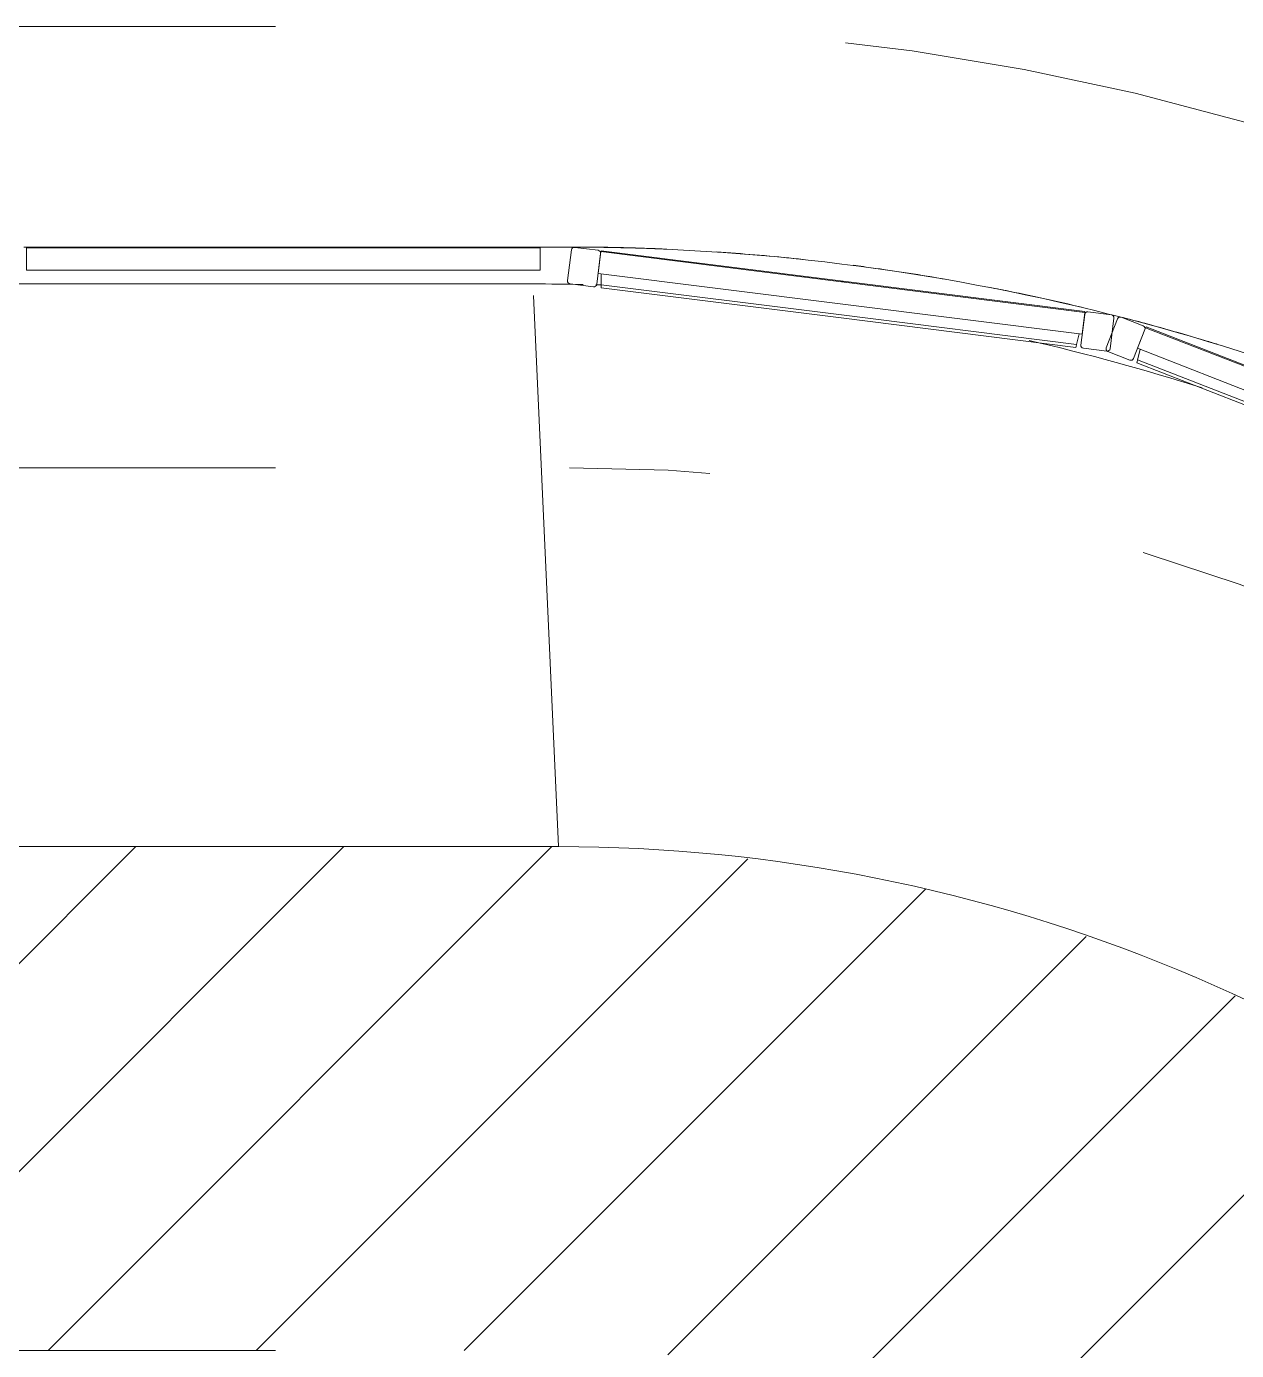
# Model space of a CAD drawing. Header units: metres. Extents: x -227.9 to -140, y 37.9 to 92.1.
# Drawn here: x -184.283 to -182.638, y 75.114 to 76.914 of the extents above; entities that cross this region are included whole.
import ezdxf

# ---------------------------------------------------------------- set-up
doc = ezdxf.new("R2010")
doc.units = ezdxf.units.M
doc.linetypes.add('JIS_02_0.7', pattern=[1.35, 0.75, -0.6])
doc.layers.add('A-DETL', color=94, linetype='Continuous', lineweight=5, true_color=0x00a600)
doc.layers.add('G-IMPT', color=8, linetype='Continuous', lineweight=5, true_color=0x808080)
for name, color, linetype, lineweight in [('A-FLOR', 7, 'Continuous', 5), ('A-FLOR-PATT', 7, 'Continuous', 5), ('A-GLAZ-CURT', 7, 'Continuous', 5), ('A-GLAZ-CWMG', 7, 'Continuous', 5), ('A-ROOF', 7, 'Continuous', 5), ('A-WALL', 7, 'Continuous', 5)]:
    doc.layers.add(name, color=color, linetype=linetype, lineweight=lineweight)

# ---------------------------------------------------------------- blocks, each defined once
blk = doc.blocks.new('LAG-B2020-PANNEAU DE RIDEAU-TRANSPARENT - CURTAIN WALL MULLION_dwg_12FT-JANSEN-P05-V80-MUC-LAG-PRO-PLA-ARC-TZN-N02-AG02Ec-Cote')
at = {"layer": 'G-IMPT', "color": 161, "true_color": 0x7f9fff, "flags": 128}
for points in [[(1.999997806e-06, 4.0323805338e-06), (1.999997806e-06, 4.60323788968e-05), (1.60000027714e-05, 4.80323792714e-05), (1.79999985677e-05, 4.0323792257e-06), (3.9999989126e-06, 2.0323803974e-06), (-5.345e-12, 4.60323789271e-05), (1.6000002936e-05, 5.00323792518e-05), (1.99999979677e-05, 4.0323787146e-06), (3.9999987394e-06, 3.23803001e-08), (1.99999975692e-05, 1.63129227538e-05), (2.9117218987e-05, 1.67823827187e-05), (2.99172194781e-05, 5.5823833014e-06), (2.03939218819e-05, 4.7823829531e-06), (2.04462014335e-05, 7.7823822827e-06)], [(2.08706220654e-05, 5.5823824437e-06), (2.91172199053e-05, 5.5823824437e-06), (2.91172199053e-05, 1.59823832671e-05), (2.08706221521e-05, 1.59823832671e-05)], [(0.0010095000505958, 4.0323805338e-06), (0.0010095000505958, 4.60323788968e-05), (0.0010235000555439, 4.80323792671e-05), (0.0010255000513574, 4.0323792257e-06), (0.0010115000516851, 2.0323803931e-06), (0.0010075000474361, 4.60323789228e-05), (0.0010235000557171, 5.00323792475e-05), (0.0010275000507401, 4.0323787146e-06), (0.0010115000515205, 3.23803001e-08), (0.001007500052192, 1.63129227495e-05), (0.0009983828307742, 1.67823827187e-05), (0.0009975828302917, 5.582383297e-06), (0.0010071061278879, 4.7823829488e-06), (0.0010070538483364, 7.7823822827e-06)], [(0.0010066294276958, 5.5823824437e-06), (0.0009983828298646, 5.5823824437e-06), (0.0009983828298646, 1.59823832628e-05), (0.0010066294276091, 1.59823832628e-05)], [(0.0010070538497571, 1.37823825142e-05), (0.0010275000503416, 1.63129227495e-05), (0.0010366172717681, 1.67823827187e-05), (0.0010374172722592, 5.582383297e-06), (0.001027893974663, 4.7823829488e-06), (0.0010279462542059, 7.7823822827e-06)], [(0.0010283706748552, 5.5823824437e-06), (0.0010366172726864, 5.5823824437e-06), (0.0010366172726864, 1.59823832671e-05), (0.0010283706749332, 1.59823832671e-05)], [(0.0020170001033682, 4.0323805338e-06), (0.0020170001033682, 4.60323788968e-05), (0.0020310001083336, 4.80323792671e-05), (0.0020330001041299, 4.0323792257e-06), (0.0020190001044575, 2.0323803931e-06), (0.0020150001002172, 4.60323789228e-05), (0.0020310001084896, 5.00323792475e-05), (0.0020350001035299, 4.0323787146e-06), (0.0020190001043016, 3.23803001e-08), (0.0020150001049818, 1.63129227495e-05), (0.0020058828835553, 1.67823827187e-05), (0.0020050828830641, 5.582383297e-06), (0.0020146061806604, 4.7823829488e-06), (0.0020145539011175, 7.7823822784e-06)], [(0.0020141294804682, 5.5823824437e-06), (0.002005882882637, 5.5823824437e-06), (0.002005882882637, 1.59823832628e-05), (0.0020141294803989, 1.59823832628e-05)], [(0.0020145539025382, 1.37823825142e-05), (0.0020350001031314, 1.63129227495e-05), (0.0020441173245492, 1.67823827187e-05), (0.0020449173250403, 5.582383297e-06), (0.0020353940274441, 4.7823829488e-06), (0.0020354463069957, 7.7823822784e-06)], [(0.0020358707276276, 5.5823824437e-06), (0.0020441173254588, 5.5823824437e-06), (0.0020441173254588, 1.59823832628e-05), (0.0020358707277142, 1.59823832628e-05)], [(0.0030220539538899, 7.7823825773e-06), (0.0030221062334414, 4.7823829488e-06), (0.0030125829358452, 5.582383297e-06), (0.0030133829363364, 1.67823827187e-05), (0.0030225001577542, 1.63129227495e-05), (0.0030265001570827, 3.23802957e-08), (0.0030425001563023, 4.0323787146e-06), (0.0030385001612707, 5.00323792475e-05), (0.0030225001529983, 4.60323789228e-05), (0.0030265001572473, 2.0323803931e-06), (0.0030405001569023, 4.0323792257e-06), (0.0030385001611061, 4.80323792671e-05), (0.0030245001561493, 4.0323805338e-06), (0.0030245001561493, 4.60323788925e-05)], [(0.0030216295331713, 1.5982381305e-05), (0.0030133829362671, 1.5982381305e-05), (0.0030133829362671, 5.5823831151e-06), (0.003021629533258, 5.5823831151e-06)], [(0.0030429463597681, 7.7823825773e-06), (0.0030428940802252, 4.7823829488e-06), (0.0030524173778128, 5.582383297e-06), (0.0030516173773303, 1.67823827187e-05), (0.0030425001559038, 1.63129227495e-05), (0.0030220539553106, 1.37823823323e-05)], [(0.0030433707804867, 1.59823813093e-05), (0.0030516173773996, 1.59823813093e-05), (0.0030516173773996, 5.5823831151e-06), (0.0030433707804087, 5.5823831151e-06)], [(0.0040480002102985, 4.0323805295e-06), (0.0040480002102985, 4.60323788925e-05), (0.004034000205333, 4.80323792627e-05), (0.0040320002095368, 4.0323792213e-06), (0.0040460002092005, 2.0323803931e-06), (0.0040500002134495, 4.60323789228e-05), (0.0040340002051771, 5.00323792432e-05), (0.0040300002101368, 4.0323787102e-06), (0.0040460002093651, 3.23802957e-08), (0.0040300002105353, 1.63129227495e-05), (0.0040208829891175, 1.67823827144e-05), (0.0040200829886263, 5.5823832927e-06), (0.0040296062862312, 4.7823829445e-06), (0.004029554006671, 7.7823822784e-06)], [(0.0040291295860304, 5.5823824394e-06), (0.0040208829881992, 5.5823824394e-06), (0.0040208829881992, 1.59823832628e-05), (0.0040291295859524, 1.59823832628e-05)]]:
    blk.add_lwpolyline(points, dxfattribs=at)
at = {"layer": 'G-IMPT', "flags": 128}
blk.add_lwpolyline([(0.0040340002058851, 5.0032379144e-05), (0.0030265001572903, 3.23801959e-08), (0.0020190001003244, 5.00323791468e-05), (0.0010115000517309, 3.23801978e-08), (1.59999990554e-05, 3.23801978e-08), (0.0010115000475446, 5.00323791478e-05), (0.0020190001045106, 3.23801969e-08), (0.0030265001531042, 5.00323791458e-05), (0.0040340002100713, 3.23801941e-08)], dxfattribs=at)
at = {"layer": 'G-IMPT', "color": 4, "true_color": 0x00ffff, "flags": 128}
for points in [[(0.0010055000487758, 1.92823829404e-05), (0.0010055000487758, 4.32823821012e-05), (2.20000019884e-05, 4.32823821012e-05), (2.20000019884e-05, 1.92824258319e-05)], [(0.0020130001015556, 1.92823829395e-05), (0.0020130001015556, 4.32823821003e-05), (0.0010295000547682, 4.32823821003e-05), (0.0010295000547682, 1.9282425831e-05)], [(0.0030205001543353, 1.92823829385e-05), (0.0030205001543353, 4.32823820993e-05), (0.0020370001075479, 4.32823820993e-05), (0.0020370001075479, 1.92824258299e-05)], [(0.0040280002071162, 1.92823829366e-05), (0.0040280002071162, 4.32823820975e-05), (0.0030445001603289, 4.32823820975e-05), (0.0030445001603289, 1.92824258281e-05)]]:
    blk.add_lwpolyline(points, close=True, dxfattribs=at)
at = {"layer": 'G-IMPT', "color": 161, "true_color": 0x7f9fff}
for centre, radius, start, end in [((3.9999947651e-06, 4.60323792498e-05), 3.9999998989e-06, 90.00000718032969, 180.0000060540348), ((3.9999995596e-06, 4.0323797583e-06), 3.9999995596e-06, 179.999991287824, 269.9999912878238), ((3.9999949983e-06, 4.60323793658e-05), 1.9999998044e-06, 90.00000514813593, 180.0000163473242), ((3.9999986379e-06, 4.0323809127e-06), 2.0000006189e-06, 180.0000136601955, 270.0000136602024), ((1.600000264e-05, 4.60323792493e-05), 3.9999998991e-06, 359.9999928161186, 89.9999928161189), ((1.60000024073e-05, 4.60323793656e-05), 1.9999998041e-06, 359.9999836447187, 89.99998364472475), ((1.59999985676e-05, 4.0323794082e-06), 2.0000002115e-06, 269.9999919790967, 359.999991979103), ((1.59999988586e-05, 4.0323784188e-06), 3.999999317e-06, 270.0000028192432, 2.8192435997e-06), ((0.0010115000475445, 4.60323792488e-05), 3.999999899e-06, 90.00000717911738, 180.0000060528221), ((0.0010115000521161, 4.0323799805e-06), 3.9999997827e-06, 179.9999944820013, 269.999994482001), ((0.0010115000477778, 4.60323793649e-05), 1.9999998043e-06, 90.0000051456768, 180.0000163448706), ((0.0010115000514174, 4.0323809119e-06), 2.0000006189e-06, 180.0000136618129, 270.0000136618198), ((0.0010235000554197, 4.60323792485e-05), 3.999999899e-06, 359.9999928185583, 89.99999281855882), ((0.0010235000551868, 4.60323793648e-05), 1.9999998041e-06, 359.9999836471645, 89.9999836471703), ((0.0010235000513471, 4.0323794073e-06), 2.0000002115e-06, 269.9999919791066, 359.9999919791128), ((0.0010235000516381, 4.032378418e-06), 3.9999993171e-06, 270.0000028192476, 2.8192479952e-06), ((0.0020190001003243, 4.60323792479e-05), 3.9999998989e-06, 90.00000717952518, 180.0000060532299), ((0.0020190001048959, 4.0323799796e-06), 3.9999997827e-06, 179.9999944816052, 269.999994481605), ((0.0020190001005574, 4.60323793641e-05), 1.9999998043e-06, 90.00000514404232, 180.0000163432237), ((0.0020190001041972, 4.032380911e-06), 2.000000619e-06, 180.0000136593961, 270.000013659403), ((0.0020310001081995, 4.60323792475e-05), 3.999999899e-06, 359.9999928185583, 89.9999928185588), ((0.0020310001079665, 4.60323793638e-05), 1.9999998041e-06, 359.9999836479817, 89.99998364798746), ((0.0020310001041268, 4.0323794064e-06), 2.0000002115e-06, 269.9999919790924, 359.9999919790924), ((0.0020310001044178, 4.0323784171e-06), 3.999999317e-06, 270.000002819642, 2.8196424158e-06), ((0.003026500153104, 4.60323792469e-05), 3.999999899e-06, 90.00000717912596, 180.0000060528244), ((0.0030265001576756, 4.0323799786e-06), 3.9999997827e-06, 179.9999944816147, 269.9999944816145), ((0.0030265001533372, 4.6032379363e-05), 1.9999998043e-06, 90.00000514650984, 180.0000163457037), ((0.0030265001569769, 4.03238091e-06), 2.000000619e-06, 180.0000136593584, 270.0000136593653), ((0.0030385001609792, 4.60323792465e-05), 3.999999899e-06, 359.9999928185551, 89.99999281855568), ((0.0030385001607463, 4.60323793628e-05), 1.9999998041e-06, 359.9999836471206, 89.99998364712621), ((0.0030385001569066, 4.0323794056e-06), 2.0000002116e-06, 269.9999919774707, 359.9999919774831), ((0.0030385001571975, 4.0323784161e-06), 3.9999993171e-06, 270.000002820467, 2.820467439e-06), ((0.0040340002058849, 4.60323792448e-05), 3.999999899e-06, 90.00000718143487, 180.000007181435), ((0.0040340002096664, 4.0323784143e-06), 3.9999993169e-06, 179.9999971803403, 269.99999718034), ((0.0040340002061178, 4.60323793612e-05), 1.9999998041e-06, 90.00001635443881, 180.0000163544442), ((0.0040340002099574, 4.0323794038e-06), 2.0000002115e-06, 180.0000080208976, 270.0000080208973), ((0.0040460002137601, 4.60323792452e-05), 3.9999998989e-06, 359.9999939463784, 89.9999928200772), ((0.0040460002135268, 4.60323793613e-05), 1.9999998042e-06, 359.9999836518542, 89.99999485106078), ((0.0040460002098872, 4.0323809082e-06), 2.0000006189e-06, 269.9999863357501, 359.9999863357573), ((0.0040460002091884, 4.0323799768e-06), 3.9999997825e-06, 270.0000055187839, 5.5187843777e-06)]:
    blk.add_arc(centre, radius, start, end, dxfattribs=at)
blk = doc.blocks.new('LAG-B2020-PANNEAU DE RIDEAU-TRANSPARENT - CURTAIN WALL MULLION_dwg-V81-MUC-LAG-PRO-PLA-ARC-TZN-N02-AG02Ec-Cote')
blk.add_blockref('LAG-B2020-PANNEAU DE RIDEAU-TRANSPARENT - CURTAIN WALL MULLION_dwg_12FT-JANSEN-P05-V80-MUC-LAG-PRO-PLA-ARC-TZN-N02-AG02Ec-Cote', (-0.0027324674907565, 0.0002976294242422))
blk = doc.blocks.new('LAG-B2020-PANNEAU DE RIDEAU-TRANSPARENT - LAG-B2020-PANNEAU DE RIDEAU-TRANSPARENT-V82-MUC-LAG-PRO-PLA-ARC-TZN-N02-AG02Ec-Cote')
at = {"layer": 'A-GLAZ-CURT', "lineweight": 9}
for p, q in [((0.3492133095882787, 0), (-0.3492133095882787, 0)), ((-0.3492133095882787, 0), (-0.3492133095882787, -0.0300000000000019)), ((0.3492133095882787, -0.0300000000000019), (0.3492133095882787, 0)), ((-0.3492133095882787, -0.0300000000000019), (0.3492133095882787, -0.0300000000000019))]:
    blk.add_line(p, q, dxfattribs=at)
blk.add_blockref('LAG-B2020-PANNEAU DE RIDEAU-TRANSPARENT - CURTAIN WALL MULLION_dwg-V81-MUC-LAG-PRO-PLA-ARC-TZN-N02-AG02Ec-Cote', (0, 0))
blk = doc.blocks.new('LAG-B2020-PANNEAU DE RIDEAU-TRANSPARENT - CURTAIN WALL MULLION_dwg_12FT-JANSEN-P05-V144-MUC-LAG-PRO-PLA-ARC-TZN-N02-AG02Ec-Cote')
at = {"layer": 'G-IMPT', "color": 161, "true_color": 0x7f9fff, "flags": 128}
for points in [[(1.9999978407e-06, 4.03238051e-06), (1.9999978407e-06, 4.60323788708e-05), (1.60000027974e-05, 4.80323792454e-05), (1.79999986023e-05, 4.0323792084e-06), (3.99999893e-06, 2.0323803671e-06), (-5.319e-12, 4.60323789033e-05), (1.60000029534e-05, 5.00323792258e-05), (1.99999979937e-05, 4.0323786929e-06), (3.9999987654e-06, 3.23802719e-08), (1.99999975952e-05, 1.63129227321e-05), (2.91172190216e-05, 1.67823826927e-05), (2.99172195128e-05, 5.5823832754e-06), (2.03939219166e-05, 4.7823829272e-06), (2.04462014595e-05, 7.7823822567e-06)], [(2.08706221001e-05, 5.5823824199e-06), (2.91172199399e-05, 5.5823824177e-06), (2.91172199226e-05, 1.5982383239e-05), (2.0870622178e-05, 1.59823832368e-05)], [(0.0010095000506131, 4.0323805078e-06), (0.0010095000506131, 4.60323788687e-05), (0.0010235000555699, 4.80323792433e-05), (0.0010255000513748, 4.0323792019e-06), (0.0010115000517111, 2.0323803671e-06), (0.0010075000474621, 4.60323789012e-05), (0.0010235000557345, 5.00323792237e-05), (0.0010275000507748, 4.0323786929e-06), (0.0010115000515551, 3.23802719e-08), (0.0010075000522267, 1.63129227278e-05), (0.0009983828308002, 1.67823826949e-05), (0.0009975828303177, 5.5823832754e-06), (0.0010071061279139, 4.782382925e-06), (0.0010070538483624, 7.7823822567e-06)], [(0.0010066294277218, 5.5823824177e-06), (0.0009983828298906, 5.5823824199e-06), (0.0009983828298819, 1.59823832368e-05), (0.0010066294276438, 1.59823832368e-05)], [(0.0010070538497917, 1.37823824882e-05), (0.0010275000503763, 1.631292273e-05), (0.0010366172717941, 1.67823826949e-05), (0.0010374172722852, 5.5823832775e-06), (0.001027893974689, 4.782382925e-06), (0.0010279462542406, 7.7823822611e-06)], [(0.0010283706748812, 5.5823824177e-06), (0.001036617272721, 5.5823824177e-06), (0.0010366172727124, 1.59823832368e-05), (0.0010283706749591, 1.59823832368e-05)], [(0.0020170001034029, 4.0323805078e-06), (0.0020170001033942, 4.60323788708e-05), (0.0020310001083596, 4.80323792411e-05), (0.0020330001041559, 4.0323791997e-06), (0.0020190001045008, 2.0323803714e-06), (0.0020150001002432, 4.60323789012e-05), (0.0020310001085242, 5.00323792237e-05), (0.0020350001035472, 4.0323786907e-06), (0.0020190001043362, 3.23802697e-08), (0.0020150001050078, 1.63129227278e-05), (0.0020058828835899, 1.67823826927e-05), (0.0020050828830901, 5.5823832732e-06), (0.0020146061806863, 4.7823829228e-06), (0.0020145539011435, 7.7823822567e-06)], [(0.0020141294805029, 5.5823824177e-06), (0.002005882882663, 5.5823824177e-06), (0.0020058828826717, 1.59823832368e-05), (0.0020141294804162, 1.59823832368e-05)], [(0.0020145539025728, 1.37823824925e-05), (0.0020350001031574, 1.63129227278e-05), (0.0020441173245752, 1.67823826927e-05), (0.0020449173250663, 5.5823832754e-06), (0.0020353940274701, 4.7823829228e-06), (0.002035446307013, 7.7823822524e-06)], [(0.0020358707276536, 5.5823824221e-06), (0.0020441173254848, 5.5823824177e-06), (0.0020441173254934, 1.59823832411e-05), (0.0020358707277489, 1.59823832411e-05)], [(0.0030220539539245, 7.7823825534e-06), (0.0030221062334674, 4.7823829228e-06), (0.0030125829358712, 5.582383271e-06), (0.0030133829363624, 1.67823826884e-05), (0.0030225001577802, 1.63129227256e-05), (0.0030265001571087, 3.23802741e-08), (0.003042500156337, 4.0323786907e-06), (0.0030385001613053, 5.00323792215e-05), (0.0030225001530242, 4.6032378899e-05), (0.0030265001572732, 2.0323803671e-06), (0.0030405001569456, 4.0323791997e-06), (0.0030385001611407, 4.80323792411e-05), (0.0030245001561753, 4.0323805121e-06), (0.003024500156184, 4.60323788708e-05)], [(0.003021629533206, 1.59823812833e-05), (0.0030133829363017, 1.59823812833e-05), (0.0030133829363017, 5.5823830913e-06), (0.003021629533284, 5.5823830935e-06)], [(0.0030429463598028, 7.7823825513e-06), (0.0030428940802426, 4.7823829228e-06), (0.0030524173778474, 5.5823832754e-06), (0.0030516173773649, 1.67823826927e-05), (0.0030425001559385, 1.63129227235e-05), (0.0030220539553453, 1.37823823063e-05)], [(0.0030433707805127, 1.5982381279e-05), (0.0030516173774256, 1.59823812833e-05), (0.0030516173774256, 5.5823830891e-06), (0.0030433707804347, 5.5823830935e-06)], [(0.0040480002103245, 4.0323805056e-06), (0.0040480002103245, 4.60323788665e-05), (0.004034000205359, 4.80323792433e-05), (0.0040320002095628, 4.0323791954e-06), (0.0040460002092265, 2.0323803628e-06), (0.0040500002134842, 4.60323788968e-05), (0.0040340002052118, 5.00323792193e-05), (0.0040300002101715, 4.0323786886e-06), (0.0040460002093911, 3.23802676e-08), (0.00403000021057, 1.63129227235e-05), (0.0040208829891521, 1.67823826927e-05), (0.004020082988661, 5.582383271e-06), (0.0040296062862485, 4.7823829207e-06), (0.0040295540067056, 7.7823822481e-06)], [(0.0040291295860651, 5.5823824177e-06), (0.0040208829882339, 5.5823824177e-06), (0.0040208829882339, 1.59823832368e-05), (0.0040291295859871, 1.59823832325e-05)]]:
    blk.add_lwpolyline(points, dxfattribs=at)
at = {"layer": 'G-IMPT', "flags": 128}
blk.add_lwpolyline([(0.0040340002058851, 5.0032379144e-05), (0.0030265001572903, 3.23801959e-08), (0.0020190001003244, 5.00323791468e-05), (0.0010115000517309, 3.23801978e-08), (1.59999990554e-05, 3.23801978e-08), (0.0010115000475446, 5.00323791478e-05), (0.0020190001045106, 3.23801969e-08), (0.0030265001531042, 5.00323791458e-05), (0.0040340002100713, 3.23801941e-08)], dxfattribs=at)
at = {"layer": 'G-IMPT', "color": 4, "true_color": 0x00ffff, "flags": 128}
for points in [[(0.0010055000487758, 1.92823829404e-05), (0.0010055000487758, 4.32823821012e-05), (2.20000019884e-05, 4.32823821012e-05), (2.20000019884e-05, 1.92824258319e-05)], [(0.0020130001015556, 1.92823829395e-05), (0.0020130001015556, 4.32823821003e-05), (0.0010295000547682, 4.32823821003e-05), (0.0010295000547682, 1.9282425831e-05)], [(0.0030205001543353, 1.92823829385e-05), (0.0030205001543353, 4.32823820993e-05), (0.0020370001075479, 4.32823820993e-05), (0.0020370001075479, 1.92824258299e-05)], [(0.0040280002071162, 1.92823829366e-05), (0.0040280002071162, 4.32823820975e-05), (0.0030445001603289, 4.32823820975e-05), (0.0030445001603289, 1.92824258281e-05)]]:
    blk.add_lwpolyline(points, close=True, dxfattribs=at)
at = {"layer": 'G-IMPT', "color": 161, "true_color": 0x7f9fff}
for centre, radius, start, end in [((3.9999947651e-06, 4.60323792498e-05), 3.9999998989e-06, 90.00000718032969, 180.0000060540348), ((3.9999995596e-06, 4.0323797583e-06), 3.9999995596e-06, 179.999991287824, 269.9999912878238), ((3.9999949983e-06, 4.60323793658e-05), 1.9999998044e-06, 90.00000514813593, 180.0000163473242), ((3.9999986379e-06, 4.0323809127e-06), 2.0000006189e-06, 180.0000136601955, 270.0000136602024), ((1.600000264e-05, 4.60323792493e-05), 3.9999998991e-06, 359.9999928161186, 89.9999928161189), ((1.60000024073e-05, 4.60323793656e-05), 1.9999998041e-06, 359.9999836447187, 89.99998364472475), ((1.59999985676e-05, 4.0323794082e-06), 2.0000002115e-06, 269.9999919790967, 359.999991979103), ((1.59999988586e-05, 4.0323784188e-06), 3.999999317e-06, 270.0000028192432, 2.8192435997e-06), ((0.0010115000475445, 4.60323792488e-05), 3.999999899e-06, 90.00000717911738, 180.0000060528221), ((0.0010115000521161, 4.0323799805e-06), 3.9999997827e-06, 179.9999944820013, 269.999994482001), ((0.0010115000477778, 4.60323793649e-05), 1.9999998043e-06, 90.0000051456768, 180.0000163448706), ((0.0010115000514174, 4.0323809119e-06), 2.0000006189e-06, 180.0000136618129, 270.0000136618198), ((0.0010235000554197, 4.60323792485e-05), 3.999999899e-06, 359.9999928185583, 89.99999281855882), ((0.0010235000551868, 4.60323793648e-05), 1.9999998041e-06, 359.9999836471645, 89.9999836471703), ((0.0010235000513471, 4.0323794073e-06), 2.0000002115e-06, 269.9999919791066, 359.9999919791128), ((0.0010235000516381, 4.032378418e-06), 3.9999993171e-06, 270.0000028192476, 2.8192479952e-06), ((0.0020190001003243, 4.60323792479e-05), 3.9999998989e-06, 90.00000717952518, 180.0000060532299), ((0.0020190001048959, 4.0323799796e-06), 3.9999997827e-06, 179.9999944816052, 269.999994481605), ((0.0020190001005574, 4.60323793641e-05), 1.9999998043e-06, 90.00000514404232, 180.0000163432237), ((0.0020190001041972, 4.032380911e-06), 2.000000619e-06, 180.0000136593961, 270.000013659403), ((0.0020310001081995, 4.60323792475e-05), 3.999999899e-06, 359.9999928185583, 89.9999928185588), ((0.0020310001079665, 4.60323793638e-05), 1.9999998041e-06, 359.9999836479817, 89.99998364798746), ((0.0020310001041268, 4.0323794064e-06), 2.0000002115e-06, 269.9999919790924, 359.9999919790924), ((0.0020310001044178, 4.0323784171e-06), 3.999999317e-06, 270.000002819642, 2.8196424158e-06), ((0.003026500153104, 4.60323792469e-05), 3.999999899e-06, 90.00000717912596, 180.0000060528244), ((0.0030265001576756, 4.0323799786e-06), 3.9999997827e-06, 179.9999944816147, 269.9999944816145), ((0.0030265001533372, 4.6032379363e-05), 1.9999998043e-06, 90.00000514650984, 180.0000163457037), ((0.0030265001569769, 4.03238091e-06), 2.000000619e-06, 180.0000136593584, 270.0000136593653), ((0.0030385001609792, 4.60323792465e-05), 3.999999899e-06, 359.9999928185551, 89.99999281855568), ((0.0030385001607463, 4.60323793628e-05), 1.9999998041e-06, 359.9999836471206, 89.99998364712621), ((0.0030385001569066, 4.0323794056e-06), 2.0000002116e-06, 269.9999919774707, 359.9999919774831), ((0.0030385001571975, 4.0323784161e-06), 3.9999993171e-06, 270.000002820467, 2.820467439e-06), ((0.0040340002058849, 4.60323792448e-05), 3.999999899e-06, 90.00000718143487, 180.000007181435), ((0.0040340002096664, 4.0323784143e-06), 3.9999993169e-06, 179.9999971803403, 269.99999718034), ((0.0040340002061178, 4.60323793612e-05), 1.9999998041e-06, 90.00001635443881, 180.0000163544442), ((0.0040340002099574, 4.0323794038e-06), 2.0000002115e-06, 180.0000080208976, 270.0000080208973), ((0.0040460002137601, 4.60323792452e-05), 3.9999998989e-06, 359.9999939463784, 89.9999928200772), ((0.0040460002135268, 4.60323793613e-05), 1.9999998042e-06, 359.9999836518542, 89.99999485106078), ((0.0040460002098872, 4.0323809082e-06), 2.0000006189e-06, 269.9999863357501, 359.9999863357573), ((0.0040460002091884, 4.0323799768e-06), 3.9999997825e-06, 270.0000055187839, 5.5187843777e-06)]:
    blk.add_arc(centre, radius, start, end, dxfattribs=at)
blk = doc.blocks.new('LAG-B2020-PANNEAU DE RIDEAU-TRANSPARENT - CURTAIN WALL MULLION_dwg-V145-MUC-LAG-PRO-PLA-ARC-TZN-N02-AG02Ec-Cote')
blk.add_blockref('LAG-B2020-PANNEAU DE RIDEAU-TRANSPARENT - CURTAIN WALL MULLION_dwg_12FT-JANSEN-P05-V144-MUC-LAG-PRO-PLA-ARC-TZN-N02-AG02Ec-Cote', (-0.0027324674907565, 0.0002976294242422))
blk = doc.blocks.new('LAG-B2020-PANNEAU DE RIDEAU-TRANSPARENT - LAG-B2020-PANNEAU DE RIDEAU-TRANSPARENT-11581995-MUC-LAG-PRO-PLA-ARC-TZN-N02-AG02Ec-Cote')
at = {"layer": 'A-GLAZ-CURT', "lineweight": 9}
for p, q in [((0.3316500242661843, 0), (-0.331650024266219, 0)), ((-0.331650024266219, 0), (-0.331650024266219, -0.0299999999999932)), ((0.3316500242661843, -0.0299999999999932), (0.3316500242661843, 0)), ((-0.331650024266219, -0.0299999999999932), (0.3316500242661843, -0.0299999999999932))]:
    blk.add_line(p, q, dxfattribs=at)
blk.add_blockref('LAG-B2020-PANNEAU DE RIDEAU-TRANSPARENT - CURTAIN WALL MULLION_dwg-V145-MUC-LAG-PRO-PLA-ARC-TZN-N02-AG02Ec-Cote', (0, 0))
blk = doc.blocks.new('Rectangulaire Meneau - LAG-B2010-MENEAU-40x50_50-11581991-MUC-LAG-PRO-PLA-ARC-TZN-N02-AG02Ec-Cote')
at = {"layer": 'A-GLAZ-CWMG'}
for p, q in [((-183.5013907530888, 76.60868670233059), (-183.5013918311951, 76.60750607065287)), ((-183.1724755229947, 76.56739891117594), (-183.501390753089, 76.60868670233073)), ((-183.1724755229945, 76.56739891117583), (-183.5013907530888, 76.60868670233059)), ((-183.5014195100298, 76.5771950463068), (-183.501433083273, 76.56233102087644)), ((-183.5014367641586, 76.55830009207313), (-183.1787030086393, 76.51778824379944)), ((-183.1787030086391, 76.51778824379933), (-183.5014367641585, 76.55830009207303)), ((-183.1782048097896, 76.52175709717251), (-183.501433083273, 76.56233102087644))]:
    blk.add_line(p, q, dxfattribs=at)
at = {"layer": 'A-GLAZ-CWMG', "flags": 128}
blk.add_lwpolyline([(-183.501433083273, 76.56233102087644), (-183.5014356860521, 76.55948072378507), (-183.5014367641585, 76.55830009207303)], dxfattribs=at)
blk = doc.blocks.new('Rectangulaire Meneau - LAG-B2010-MENEAU-40x50_50-11581992-MUC-LAG-PRO-PLA-ARC-TZN-N02-AG02Ec-Cote')
at = {"layer": 'A-GLAZ-CWMG'}
for p, q in [((-182.8435602929004, 76.52611112002117), (-183.1724755229947, 76.56739891117594)), ((-182.8435602929002, 76.52611112002104), (-183.1724755229945, 76.56739891117584)), ((-182.8549765363063, 76.48118317346862), (-183.1782048097896, 76.52175709717254)), ((-182.8438510529146, 76.5249668512874), (-182.8435602929002, 76.52611112002104)), ((-183.1787030086393, 76.51778824379944), (-182.8559692531198, 76.47727639552576)), ((-182.8559692531196, 76.47727639552565), (-183.1787030086391, 76.51778824379934)), ((-182.8549765363063, 76.48118317346862), (-182.8513158990989, 76.49558939335665))]:
    blk.add_line(p, q, dxfattribs=at)
at = {"layer": 'A-GLAZ-CWMG', "flags": 128}
blk.add_lwpolyline([(-182.8559692531196, 76.47727639552565), (-182.8556784930968, 76.47842066429254), (-182.8549765363063, 76.48118317346862)], dxfattribs=at)
blk = doc.blocks.new('Rectangulaire Meneau - LAG-B2010-MENEAU-40x50-11581886-MUC-LAG-PRO-PLA-ARC-TZN-N02-AG02Ec-Cote')
at = {"layer": 'A-GLAZ-CWMG', "lineweight": 13}
for p, q in [((-0.0399999999999909, 0.0027499760149689), (-0.0400000000000256, 0.0447499752832964)), ((-0.036000000101071, 0.048749975182225), (-0.0039999998989199, 0.0487499751822293)), ((0, 0.0447499752833051), (-3.47e-14, 0.0027499760149689)), ((-0.0039999997826287, -0.0012500237677074), (-0.0360000002173276, -0.0012500237677117))]:
    blk.add_line(p, q, dxfattribs=at)
for centre, radius, start, end in [((-0.0360000001010698, 0.0447499752833011), 0.0039999998989302, 90.0000000000003, 179.9999999999999), ((-0.0039999998989303, 0.0447499752833011), 0.0039999998989303, 359.9999999999992, 89.99999999999999), ((-0.036000000217322, 0.0027499760149665), 0.0039999997826781, 180.0000000000002, 269.9999999999991), ((-0.0039999997826781, 0.0027499760149665), 0.0039999997826781, 269.9999999999993, 9.54e-14)]:
    blk.add_arc(centre, radius, start, end, dxfattribs=at)
blk = doc.blocks.new('Rectangulaire Meneau - LAG-B2010-MENEAU-40x50-11581889-MUC-LAG-PRO-PLA-ARC-TZN-N02-AG02Ec-Cote')
at = {"layer": 'A-GLAZ-CWMG', "lineweight": 13}
for p, q in [((-0.0400000000000256, 0.0447499752833051), (-0.0400000000000256, 0.0027499760149603)), ((-0.0039999998989199, 0.048749975182238), (-0.0360000001011056, 0.0487499751822207)), ((0, 0.0027499760149689), (-3.47e-14, 0.0447499752833051)), ((-0.0360000002173622, -0.0012500237677117), (-0.0039999997826633, -0.0012500237677074))]:
    blk.add_line(p, q, dxfattribs=at)
for centre, radius, start, end in [((-0.0360000001010682, 0.0447499752833011), 0.0039999998989302, 90.00000000002235, 179.9999999999998), ((-0.0039999998989287, 0.0447499752833011), 0.0039999998989303, 1.781e-13, 90.0000000000228), ((-0.0360000002173204, 0.0027499760149665), 0.0039999997826781, 179.9999999999999, 269.9999999999769), ((-0.0039999997826765, 0.0027499760149665), 0.0039999997826781, 269.9999999999764, 1.527e-13)]:
    blk.add_arc(centre, radius, start, end, dxfattribs=at)
blk = doc.blocks.new('LAG-B2020-PANNEAU DE RIDEAU-TRANSPARENT - CURTAIN WALL MULLION_dwg_12FT-JANSEN-P05-V146-MUC-LAG-PRO-PLA-ARC-TZN-N02-AG02Ec-Cote')
at = {"layer": 'G-IMPT', "color": 161, "true_color": 0x7f9fff, "flags": 128}
for points in [[(1.9999977974e-06, 4.0323804515e-06), (1.9999977974e-06, 4.60323788102e-05), (1.60000027628e-05, 4.80323791848e-05), (1.7999998559e-05, 4.0323791434e-06), (3.999998904e-06, 2.0323803108e-06), (-5.3537e-12, 4.60323788405e-05), (1.60000029274e-05, 5.00323791652e-05), (1.9999997959e-05, 4.0323786323e-06), (3.9999987307e-06, 3.23802091e-08), (1.99999975518e-05, 1.63129226672e-05), (2.9117218987e-05, 1.67823826321e-05), (2.99172194781e-05, 5.5823832147e-06), (2.03939218733e-05, 4.7823828665e-06), (2.04462014248e-05, 7.7823821961e-06)], [(2.08706220654e-05, 5.5823823571e-06), (2.91172198879e-05, 5.5823823614e-06), (2.91172198966e-05, 1.59823831805e-05), (2.08706221434e-05, 1.59823831805e-05)], [(0.0010095000505871, 4.0323804472e-06), (0.0010095000505871, 4.60323788102e-05), (0.0010235000555352, 4.80323791804e-05), (0.0010255000513488, 4.0323791434e-06), (0.0010115000516764, 2.0323803108e-06), (0.0010075000474361, 4.60323788405e-05), (0.0010235000557085, 5.00323791652e-05), (0.0010275000507401, 4.0323786323e-06), (0.0010115000515118, 3.23802134e-08), (0.001007500052192, 1.63129226672e-05), (0.0009983828307655, 1.67823826364e-05), (0.0009975828302744, 5.5823832147e-06), (0.0010071061278706, 4.7823828622e-06), (0.0010070538483277, 7.7823821961e-06)], [(0.0010066294276871, 5.5823823614e-06), (0.0009983828298473, 5.5823823571e-06), (0.0009983828298473, 1.59823831762e-05), (0.0010066294276091, 1.59823831805e-05)], [(0.0010070538497484, 1.37823824319e-05), (0.0010275000503329, 1.63129226672e-05), (0.0010366172717594, 1.67823826321e-05), (0.0010374172722419, 5.5823832147e-06), (0.0010278939746457, 4.7823828622e-06), (0.0010279462542059, 7.7823822004e-06)], [(0.0010283706748465, 5.5823823571e-06), (0.0010366172726777, 5.5823823614e-06), (0.0010366172726777, 1.59823831805e-05), (0.0010283706749245, 1.59823831805e-05)], [(0.0020170001033682, 4.0323804515e-06), (0.0020170001033596, 4.60323788059e-05), (0.0020310001083163, 4.80323791848e-05), (0.0020330001041212, 4.0323791434e-06), (0.0020190001044575, 2.0323803065e-06), (0.0020150001002085, 4.60323788405e-05), (0.0020310001084809, 5.00323791609e-05), (0.0020350001035125, 4.0323786279e-06), (0.0020190001042929, 3.23802178e-08), (0.0020150001049645, 1.63129226715e-05), (0.0020058828835466, 1.67823826364e-05), (0.0020050828830641, 5.5823832104e-06), (0.0020146061806517, 4.7823828665e-06), (0.0020145539011088, 7.7823821961e-06)], [(0.0020141294804595, 5.5823823571e-06), (0.0020058828826284, 5.5823823571e-06), (0.002005882882637, 1.59823831762e-05), (0.0020141294803816, 1.59823831762e-05)], [(0.0020145539025209, 1.37823824276e-05), (0.002035000103114, 1.63129226715e-05), (0.0020441173245405, 1.67823826321e-05), (0.0020449173250317, 5.5823832147e-06), (0.0020353940274355, 4.7823828665e-06), (0.002035446306987, 7.7823822004e-06)], [(0.002035870727619, 5.5823823571e-06), (0.0020441173254501, 5.5823823571e-06), (0.0020441173254501, 1.59823831718e-05), (0.0020358707276969, 1.59823831762e-05)], [(0.0030220539538812, 7.7823824906e-06), (0.0030221062334414, 4.7823828622e-06), (0.0030125829358452, 5.5823832104e-06), (0.0030133829363191, 1.67823826278e-05), (0.0030225001577542, 1.63129226672e-05), (0.003026500157074, 3.23802134e-08), (0.0030425001562936, 4.0323786279e-06), (0.003038500161262, 5.00323791609e-05), (0.0030225001529896, 4.60323788362e-05), (0.0030265001572473, 2.0323803065e-06), (0.0030405001569023, 4.0323791391e-06), (0.0030385001611061, 4.80323791848e-05), (0.0030245001561407, 4.0323804472e-06), (0.0030245001561407, 4.60323788102e-05)], [(0.0030216295331627, 1.59823812183e-05), (0.0030133829362584, 1.59823812227e-05), (0.0030133829362584, 5.5823830285e-06), (0.0030216295332493, 5.5823830328e-06)], [(0.0030429463597595, 7.7823824906e-06), (0.0030428940802166, 4.7823828622e-06), (0.0030524173778128, 5.5823832147e-06), (0.003051617377313, 1.67823826321e-05), (0.0030425001558951, 1.63129226628e-05), (0.0030220539553106, 1.37823822456e-05)], [(0.0030433707804867, 1.59823812227e-05), (0.0030516173773909, 1.59823812227e-05), (0.0030516173773909, 5.5823830371e-06), (0.0030433707804087, 5.5823830328e-06)], [(0.0040480002102811, 4.0323804428e-06), (0.0040480002102811, 4.60323788015e-05), (0.004034000205333, 4.80323791804e-05), (0.0040320002095282, 4.0323791391e-06), (0.0040460002091919, 2.0323803021e-06), (0.0040500002134495, 4.60323788405e-05), (0.0040340002051598, 5.00323791565e-05), (0.0040300002101368, 4.0323786236e-06), (0.0040460002093565, 3.23802091e-08), (0.0040300002105353, 1.63129226672e-05), (0.0040208829891002, 1.67823826278e-05), (0.0040200829886177, 5.5823832104e-06), (0.0040296062862225, 4.7823828622e-06), (0.0040295540066623, 7.7823821918e-06)], [(0.0040291295860304, 5.5823823528e-06), (0.0040208829881992, 5.5823823528e-06), (0.0040208829881992, 1.59823831718e-05), (0.0040291295859524, 1.59823831762e-05)]]:
    blk.add_lwpolyline(points, dxfattribs=at)
at = {"layer": 'G-IMPT', "flags": 128}
blk.add_lwpolyline([(0.0040340002058851, 5.0032379144e-05), (0.0030265001572903, 3.23801959e-08), (0.0020190001003244, 5.00323791468e-05), (0.0010115000517309, 3.23801978e-08), (1.59999990554e-05, 3.23801978e-08), (0.0010115000475446, 5.00323791478e-05), (0.0020190001045106, 3.23801969e-08), (0.0030265001531042, 5.00323791458e-05), (0.0040340002100713, 3.23801941e-08)], dxfattribs=at)
at = {"layer": 'G-IMPT', "color": 4, "true_color": 0x00ffff, "flags": 128}
for points in [[(0.0010055000487758, 1.92823829404e-05), (0.0010055000487758, 4.32823821012e-05), (2.20000019884e-05, 4.32823821012e-05), (2.20000019884e-05, 1.92824258319e-05)], [(0.0020130001015556, 1.92823829395e-05), (0.0020130001015556, 4.32823821003e-05), (0.0010295000547682, 4.32823821003e-05), (0.0010295000547682, 1.9282425831e-05)], [(0.0030205001543353, 1.92823829385e-05), (0.0030205001543353, 4.32823820993e-05), (0.0020370001075479, 4.32823820993e-05), (0.0020370001075479, 1.92824258299e-05)], [(0.0040280002071162, 1.92823829366e-05), (0.0040280002071162, 4.32823820975e-05), (0.0030445001603289, 4.32823820975e-05), (0.0030445001603289, 1.92824258281e-05)]]:
    blk.add_lwpolyline(points, close=True, dxfattribs=at)
at = {"layer": 'G-IMPT', "color": 161, "true_color": 0x7f9fff}
for centre, radius, start, end in [((3.9999947651e-06, 4.60323792498e-05), 3.9999998989e-06, 90.00000718032969, 180.0000060540348), ((3.9999995596e-06, 4.0323797583e-06), 3.9999995596e-06, 179.999991287824, 269.9999912878238), ((3.9999949983e-06, 4.60323793658e-05), 1.9999998044e-06, 90.00000514813593, 180.0000163473242), ((3.9999986379e-06, 4.0323809127e-06), 2.0000006189e-06, 180.0000136601955, 270.0000136602024), ((1.600000264e-05, 4.60323792493e-05), 3.9999998991e-06, 359.9999928161186, 89.9999928161189), ((1.60000024073e-05, 4.60323793656e-05), 1.9999998041e-06, 359.9999836447187, 89.99998364472475), ((1.59999985676e-05, 4.0323794082e-06), 2.0000002115e-06, 269.9999919790967, 359.999991979103), ((1.59999988586e-05, 4.0323784188e-06), 3.999999317e-06, 270.0000028192432, 2.8192435997e-06), ((0.0010115000475445, 4.60323792488e-05), 3.999999899e-06, 90.00000717911738, 180.0000060528221), ((0.0010115000521161, 4.0323799805e-06), 3.9999997827e-06, 179.9999944820013, 269.999994482001), ((0.0010115000477778, 4.60323793649e-05), 1.9999998043e-06, 90.0000051456768, 180.0000163448706), ((0.0010115000514174, 4.0323809119e-06), 2.0000006189e-06, 180.0000136618129, 270.0000136618198), ((0.0010235000554197, 4.60323792485e-05), 3.999999899e-06, 359.9999928185583, 89.99999281855882), ((0.0010235000551868, 4.60323793648e-05), 1.9999998041e-06, 359.9999836471645, 89.9999836471703), ((0.0010235000513471, 4.0323794073e-06), 2.0000002115e-06, 269.9999919791066, 359.9999919791128), ((0.0010235000516381, 4.032378418e-06), 3.9999993171e-06, 270.0000028192476, 2.8192479952e-06), ((0.0020190001003243, 4.60323792479e-05), 3.9999998989e-06, 90.00000717952518, 180.0000060532299), ((0.0020190001048959, 4.0323799796e-06), 3.9999997827e-06, 179.9999944816052, 269.999994481605), ((0.0020190001005574, 4.60323793641e-05), 1.9999998043e-06, 90.00000514404232, 180.0000163432237), ((0.0020190001041972, 4.032380911e-06), 2.000000619e-06, 180.0000136593961, 270.000013659403), ((0.0020310001081995, 4.60323792475e-05), 3.999999899e-06, 359.9999928185583, 89.9999928185588), ((0.0020310001079665, 4.60323793638e-05), 1.9999998041e-06, 359.9999836479817, 89.99998364798746), ((0.0020310001041268, 4.0323794064e-06), 2.0000002115e-06, 269.9999919790924, 359.9999919790924), ((0.0020310001044178, 4.0323784171e-06), 3.999999317e-06, 270.000002819642, 2.8196424158e-06), ((0.003026500153104, 4.60323792469e-05), 3.999999899e-06, 90.00000717912596, 180.0000060528244), ((0.0030265001576756, 4.0323799786e-06), 3.9999997827e-06, 179.9999944816147, 269.9999944816145), ((0.0030265001533372, 4.6032379363e-05), 1.9999998043e-06, 90.00000514650984, 180.0000163457037), ((0.0030265001569769, 4.03238091e-06), 2.000000619e-06, 180.0000136593584, 270.0000136593653), ((0.0030385001609792, 4.60323792465e-05), 3.999999899e-06, 359.9999928185551, 89.99999281855568), ((0.0030385001607463, 4.60323793628e-05), 1.9999998041e-06, 359.9999836471206, 89.99998364712621), ((0.0030385001569066, 4.0323794056e-06), 2.0000002116e-06, 269.9999919774707, 359.9999919774831), ((0.0030385001571975, 4.0323784161e-06), 3.9999993171e-06, 270.000002820467, 2.820467439e-06), ((0.0040340002058849, 4.60323792448e-05), 3.999999899e-06, 90.00000718143487, 180.000007181435), ((0.0040340002096664, 4.0323784143e-06), 3.9999993169e-06, 179.9999971803403, 269.99999718034), ((0.0040340002061178, 4.60323793612e-05), 1.9999998041e-06, 90.00001635443881, 180.0000163544442), ((0.0040340002099574, 4.0323794038e-06), 2.0000002115e-06, 180.0000080208976, 270.0000080208973), ((0.0040460002137601, 4.60323792452e-05), 3.9999998989e-06, 359.9999939463784, 89.9999928200772), ((0.0040460002135268, 4.60323793613e-05), 1.9999998042e-06, 359.9999836518542, 89.99999485106078), ((0.0040460002098872, 4.0323809082e-06), 2.0000006189e-06, 269.9999863357501, 359.9999863357573), ((0.0040460002091884, 4.0323799768e-06), 3.9999997825e-06, 270.0000055187839, 5.5187843777e-06)]:
    blk.add_arc(centre, radius, start, end, dxfattribs=at)
blk = doc.blocks.new('LAG-B2020-PANNEAU DE RIDEAU-TRANSPARENT - CURTAIN WALL MULLION_dwg-V147-MUC-LAG-PRO-PLA-ARC-TZN-N02-AG02Ec-Cote')
blk.add_blockref('LAG-B2020-PANNEAU DE RIDEAU-TRANSPARENT - CURTAIN WALL MULLION_dwg_12FT-JANSEN-P05-V146-MUC-LAG-PRO-PLA-ARC-TZN-N02-AG02Ec-Cote', (-0.0027324674907565, 0.0002976294242422))
blk = doc.blocks.new('LAG-B2020-PANNEAU DE RIDEAU-TRANSPARENT - LAG-B2020-PANNEAU DE RIDEAU-TRANSPARENT-11582004-MUC-LAG-PRO-PLA-ARC-TZN-N02-AG02Ec-Cote')
at = {"layer": 'A-GLAZ-CURT', "lineweight": 9}
for p, q in [((0.3230158210556996, -8.7e-15), (-0.3230158210556996, 0)), ((-0.3230158210556996, 0), (-0.3230158210557343, -0.0300000000000019)), ((0.323015821055665, -0.0300000000000192), (0.3230158210556996, -8.7e-15)), ((-0.3230158210557343, -0.0300000000000019), (0.323015821055665, -0.0300000000000192))]:
    blk.add_line(p, q, dxfattribs=at)
blk.add_blockref('LAG-B2020-PANNEAU DE RIDEAU-TRANSPARENT - CURTAIN WALL MULLION_dwg-V147-MUC-LAG-PRO-PLA-ARC-TZN-N02-AG02Ec-Cote', (0, 0))
blk = doc.blocks.new('Rectangulaire Meneau - LAG-B2010-MENEAU-40x50_50-11582000-MUC-LAG-PRO-PLA-ARC-TZN-N02-AG02Ec-Cote')
at = {"layer": 'A-GLAZ-CWMG'}
for p, q in [((-182.7605541327339, 76.5050570367657), (-182.7608469355086, 76.50391372327172)), ((-182.4597389541524, 76.38776605284333), (-182.7605541327341, 76.50505703676579)), ((-182.4597389541521, 76.38776605284323), (-182.7605541327339, 76.5050570367657)), ((-182.7683642266336, 76.4745607897488), (-182.7720505819734, 76.4601665962251)), ((-182.7730502732071, 76.45626307967454), (-182.4779025969717, 76.34118191418514)), ((-182.4779025969715, 76.34118191418504), (-182.773050273207, 76.45626307967446)), ((-182.4764495055522, 76.34490864526181), (-182.7720505819734, 76.4601665962251))]:
    blk.add_line(p, q, dxfattribs=at)
at = {"layer": 'A-GLAZ-CWMG', "flags": 128}
blk.add_lwpolyline([(-182.7720505819734, 76.4601665962251), (-182.7727574704238, 76.45740639320165), (-182.773050273207, 76.45626307967446)], dxfattribs=at)

msp = doc.modelspace()

# ---------------------------------------------------------------- hatches: boundary and pattern name
at = {"layer": 'A-FLOR-PATT', "lineweight": 9}
h = msp.add_hatch(dxfattribs=at)
h.set_pattern_fill('FP_7', color=256, style=0, pattern_type=2)
h.set_pattern_definition([(45, (0, 0), (-0.1414213562373095, 0.1414213562373095), [])])
h.paths.add_polyline_path([(-181.359132127751, 72.73874328793346), (-181.3596934706826, 73.61351999531641), (-181.3669741165909, 73.77792620102097), (-181.3865428805655, 73.94141298071911), (-181.4183105499224, 74.10306604983609), (-181.4605743644905, 74.25756005122075), (-181.5153643264039, 74.41179013337421), (-181.5814898019641, 74.56155596510615), (-181.6585901878901, 74.70601999513497), (-181.7462427193247, 74.84437432200463), (-181.843964963125, 74.97584521219758), (-181.9512176246773, 75.0996974271663), (-182.0674076583881, 75.21523833508556), (-182.1918916703803, 75.32182178433055), (-182.3239796019811, 75.41885171701887), (-182.4629386863774, 75.50578550240785), (-182.6079976844598, 75.58213697150603), (-182.7583514507759, 75.64747913592714), (-182.9131660452766, 75.70144657578254), (-183.0715853697997, 75.74373748325732), (-183.2327456586916, 75.77411535044212), (-183.3959058309573, 75.7924102919812), (-183.56530924077, 75.79851778909834), (-203.5941325448149, 75.7979565286975), (-203.7574177993013, 75.79080234968868), (-203.9197898964099, 75.77153045844146), (-204.0803407855095, 75.74023432258029), (-204.2381726009028, 75.69707632426389), (-204.3924026830555, 75.64228655290898), (-204.5421685147868, 75.57616128078946), (-204.6866325448149, 75.49906111508417), (-204.824986871684, 75.41140882563452), (-204.9564577618763, 75.31368685215361), (-205.0803099768444, 75.20643449819099), (-205.1958508847631, 75.09024482190569), (-205.3024343340076, 74.9657612355272), (-205.3404653056388, 74.91423109882905), (-205.0663829948443, 73.9007086879604), (-205.0329956117382, 74.03698874613487), (-204.9891218411029, 74.164884149374), (-204.9326519096314, 74.29054504852982), (-204.8648911123775, 74.4104949926422), (-204.7864110346969, 74.52372216316358), (-204.6978736827187, 74.62927145042669), (-204.6000258990993, 74.72625251031884), (-204.4936930631504, 74.8138472746379), (-204.3797721284839, 74.89131685177463), (-204.2592240569035, 74.95800775951534), (-204.1330657123651, 75.01335743738616), (-204.0023612833843, 75.05689899204174), (-203.8682133062436, 75.08826513566964), (-203.7317533647247, 75.1071912841875), (-203.5941325448149, 75.11351778909984), (-183.5441321277341, 75.11351778906344), (-183.4133985136125, 75.10780983620104), (-183.2836598612334, 75.09072941858167), (-183.1559035600799, 75.06240652849688), (-183.031101912745, 75.02305672024205), (-182.9102047351223, 74.97297946961804), (-182.7941321277332, 74.91255589473958), (-182.6817631142699, 74.84070785679053), (-182.5799507132032, 74.76258445374106), (-182.4834719559532, 74.67417796084219), (-182.3913073126056, 74.57280148657202), (-182.3154040612994, 74.47388244358851), (-182.2450940220564, 74.3635177890617), (-182.1846704471782, 74.24744518167253), (-182.1345931965543, 74.1265480040497), (-182.0952433882997, 74.00174635671482), (-182.0669204982151, 73.87399005556124), (-182.0498400805961, 73.74425140318209), (-182.0441321277339, 73.61351778906047), (-182.0441321277357, 72.73874328793346), (-181.6067507554228, 72.73874328793346)])

# ---------------------------------------------------------------- linework, layer by layer
at = {"layer": 'A-DETL', "color": 9, "linetype": 'JIS_02_0.7', "lineweight": 9, "true_color": 0xc0c0c0}
msp.add_line((-203.5942072871572, 76.9135199951694), (-183.5441321277346, 76.91351999516934), dxfattribs=at)
at = {"layer": 'A-DETL', "color": 7, "linetype": 'JIS_02_0.7'}
for p, q in [((-203.5941325448153, 76.3135199951693), (-183.5441321277345, 76.31351999516927)), ((-203.5941325448153, 75.1135199951693), (-183.5441321277345, 75.1135199951693))]:
    msp.add_line(p, q, dxfattribs=at)
at = {"layer": 'A-DETL', "color": 9, "linetype": 'JIS_02_0.7', "lineweight": 9, "true_color": 0xc0c0c0}
msp.add_arc((-183.5441321277346, 73.61035233716025), 3.303167658009101, 47.04865777936942, 90.00000000000047, dxfattribs=at)
at = {"layer": 'A-DETL', "color": 7, "linetype": 'JIS_02_0.7'}
msp.add_arc((-183.5441321277345, 73.6135199951328), 2.700000000000214, 359.9999999998941, 89.9999999999994, dxfattribs=at)
at = {"layer": 'A-FLOR', "lineweight": 9}
msp.add_line((-183.5441321279132, 76.61351999510556), (-184.286127065746, 76.61351999510559), dxfattribs=at)
at = {"layer": 'A-FLOR'}
for p, q in [((-183.5441321279131, 76.61352220123926), (-183.5115755300085, 76.61352220123926)), ((-183.5115755300085, 76.61352220123926), (-183.5084151374782, 76.6134862370163))]:
    msp.add_line(p, q, dxfattribs=at)
at = {"layer": 'A-FLOR', "lineweight": 9}
for radius, start, end in [(2.999999999789251, 75.8257772809348, 90), (2.99999999978924, 62.02801088038871, 75.77781642711336)]:
    msp.add_arc((-183.5441321279132, 73.61351999531631), radius, start, end, dxfattribs=at)
at = {"layer": 'A-FLOR'}
for radius, start, end in [(3.000000000000201, 87.47908527115781, 88.40347718917394), (3.00000000000019, 85.7209573124621, 86.1881172320384), (3.000000000000211, 83.86150074527717, 84.36093365517917), (3.000000000000203, 82.08306948562605, 82.61709959441558), (3.000000000000193, 80.23250550137821, 80.6049522943515), (3.000000000000221, 78.44460202374259, 79.04592470142495), (3.000000000000203, 76.5867927602878, 76.91261791910976), (3.000000000000201, 74.80546666514458, 75.47460451829322), (3.000000000000178, 72.91516568915956, 73.24454987597542)]:
    msp.add_arc((-183.5441321277345, 73.61369886178312), radius, start, end, dxfattribs=at)
at = {"layer": 'A-ROOF'}
for p, q in [((-185.7994119842414, 76.5635177901483), (-183.5941671894811, 76.5635177901483)), ((-183.5591321277308, 75.79851778909823), (-203.5791325448153, 75.79851778909823))]:
    msp.add_line(p, q, dxfattribs=at)
at = {"layer": 'A-ROOF', "color": 9, "linetype": 'JIS_02_0.7', "true_color": 0xc0c0c0}
msp.add_line((-183.5591321277308, 75.79851778909823), (-183.5941671894811, 76.5635177901483), dxfattribs=at)
at = {"layer": 'A-ROOF'}
for centre, radius, start, end in [((-183.5941671894811, 73.56351779014808), 3.00000000000023, 88.69564213215531, 89.99999999999905), ((-183.5941671894811, 73.56351779014808), 3.000000000000221, 88.22777331136723, 88.36367941713829), ((-183.5941671894811, 73.56351779014808), 3.000000000000226, 72.34607006968405, 77.00228507102106), ((-183.5591321277308, 73.59851778909804), 2.20000000000021, 359.9999999998942, 90.00000000000038)]:
    msp.add_arc(centre, radius, start, end, dxfattribs=at)
at = {"layer": 'A-WALL'}
for radius, start, end in [(3.000291999412386, 87.66841822567497, 89.31237229315634), (3.000291999412378, 84.0523728398021, 86.06044944563709), (3.000291999412363, 80.42496589016423, 82.39428146781187), (3.000291999412353, 76.78984671288369, 78.72779228138056), (3.000291999412366, 73.14923090271083, 75.06096522048469)]:
    msp.add_arc((-183.5444241264539, 73.61344626949537), radius, start, end, dxfattribs=at)

# ---------------------------------------------------------------- block references
at = {"layer": 'A-GLAZ-CURT'}
msp.add_blockref('LAG-B2020-PANNEAU DE RIDEAU-TRANSPARENT - LAG-B2020-PANNEAU DE RIDEAU-TRANSPARENT-V82-MUC-LAG-PRO-PLA-ARC-TZN-N02-AG02Ec-Cote', (-183.9333454358428, 76.61244877889115), dxfattribs=at)
for name, p, rotation in [('LAG-B2020-PANNEAU DE RIDEAU-TRANSPARENT - LAG-B2020-PANNEAU DE RIDEAU-TRANSPARENT-11581995-MUC-LAG-PRO-PLA-ARC-TZN-N02-AG02Ec-Cote', (-183.1726312130992, 76.56615862088273), 352.8452468280952), ('LAG-B2020-PANNEAU DE RIDEAU-TRANSPARENT - LAG-B2020-PANNEAU DE RIDEAU-TRANSPARENT-11582004-MUC-LAG-PRO-PLA-ARC-TZN-N02-AG02Ec-Cote', (-182.4601930538663, 76.38660142720838), 338.6986696060903)]:
    msp.add_blockref(name, p, dxfattribs=dict(at, rotation=rotation))
at = {"layer": 'A-GLAZ-CWMG'}
for p, rotation in [((-183.5413873355302, 76.61244752567323), 172.8452468280951), ((-182.7984086478328, 76.51847522420648), 158.6986696060903)]:
    msp.add_blockref('Rectangulaire Meneau - LAG-B2010-MENEAU-40x50-11581889-MUC-LAG-PRO-PLA-ARC-TZN-N02-AG02Ec-Cote', p, dxfattribs=dict(at, rotation=rotation))
for name in ['Rectangulaire Meneau - LAG-B2010-MENEAU-40x50_50-11581991-MUC-LAG-PRO-PLA-ARC-TZN-N02-AG02Ec-Cote', 'Rectangulaire Meneau - LAG-B2010-MENEAU-40x50_50-11581992-MUC-LAG-PRO-PLA-ARC-TZN-N02-AG02Ec-Cote', 'Rectangulaire Meneau - LAG-B2010-MENEAU-40x50_50-11582000-MUC-LAG-PRO-PLA-ARC-TZN-N02-AG02Ec-Cote']:
    msp.add_blockref(name, (0, 0), dxfattribs=at)
at = {"layer": 'A-GLAZ-CWMG', "extrusion": (0, 0, -1), "rotation": 187.1547531719046}
msp.add_blockref('Rectangulaire Meneau - LAG-B2010-MENEAU-40x50-11581886-MUC-LAG-PRO-PLA-ARC-TZN-N02-AG02Ec-Cote', (182.8038750906682, 76.51986971609224), dxfattribs=at)

doc.saveas('drawing.dxf')
